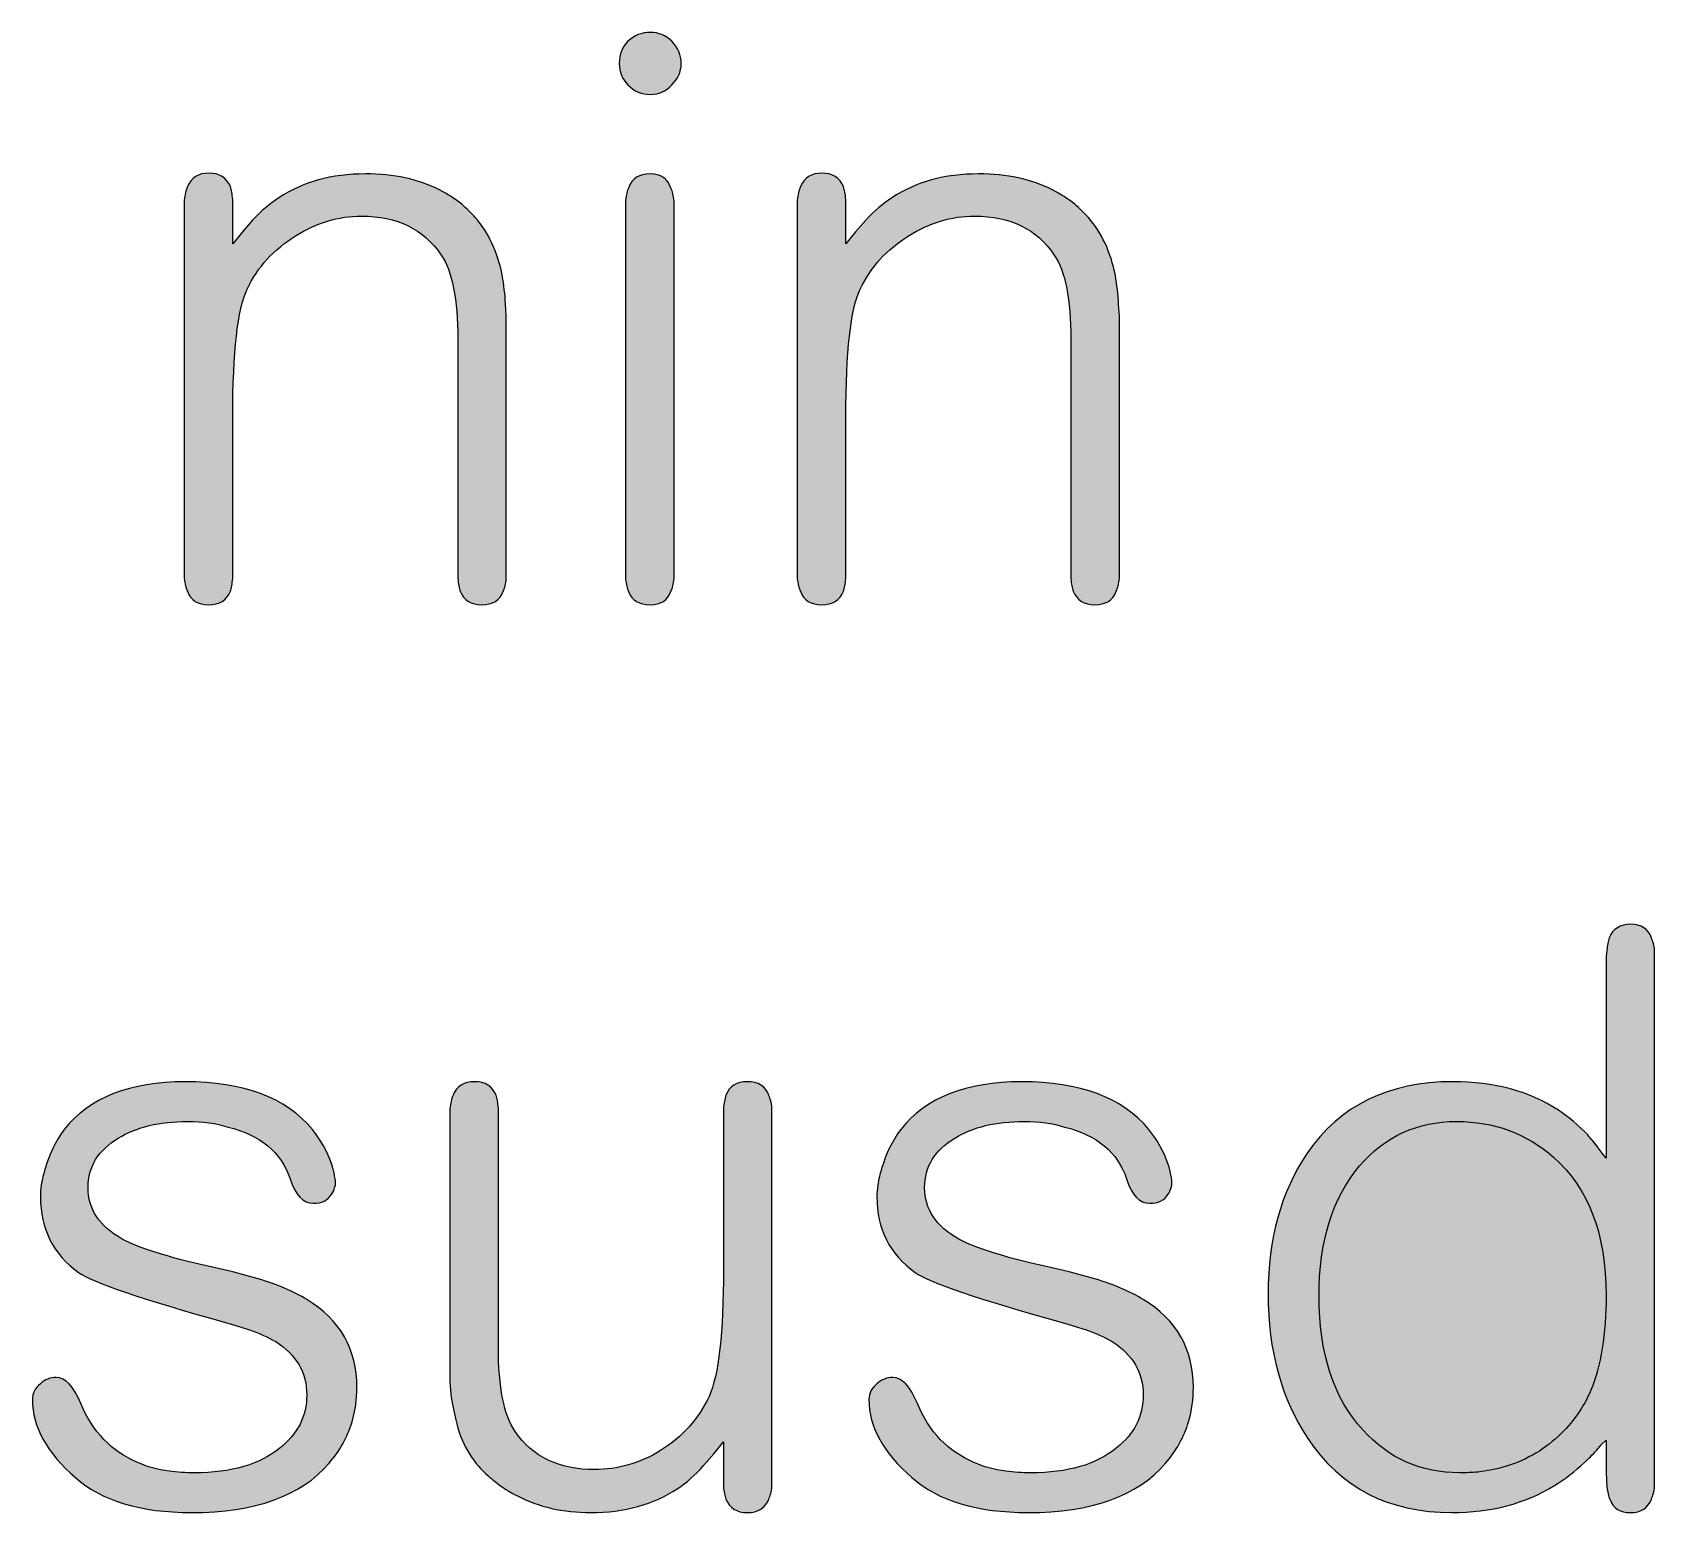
# Model space of a CAD drawing. Header units: centimetres. Extents: x -18.6 to 18.8, y -13 to 11.8.
# Drawn here: x -8.046 to -7.337, y -11.728 to -11.082 of the extents above; entities that cross this region are included whole.
import ezdxf

# ---------------------------------------------------------------- set-up
doc = ezdxf.new("R2010")
doc.units = ezdxf.units.CM
doc.header["$MEASUREMENT"] = 0
doc.layers.add('Layer 1', color=7, linetype='Continuous')

msp = doc.modelspace()

# ---------------------------------------------------------------- hatches: boundary and pattern name
at = {"layer": 'Layer 1', "true_color": 0x373435}
h = msp.add_hatch(color=250, dxfattribs=at)
edge = h.paths.add_edge_path()
edge.add_spline(control_points=[(-7.76245, -11.09508), (-7.76245, -11.09878), (-7.76384, -11.10191), (-7.76663, -11.10446), (-7.76918, -11.10723), (-7.7723, -11.10862), (-7.77601, -11.10862), (-7.77972, -11.10862), (-7.78297, -11.10723), (-7.78575, -11.10446), (-7.7883, -11.10191), (-7.78957, -11.09878), (-7.78957, -11.09508), (-7.78957, -11.09114), (-7.7883, -11.0879), (-7.78575, -11.08536), (-7.78297, -11.08281), (-7.77972, -11.08154), (-7.77601, -11.08154), (-7.7723, -11.08154), (-7.76918, -11.08281), (-7.76663, -11.08536), (-7.76384, -11.08814), (-7.76245, -11.09138), (-7.76245, -11.09508)], knot_values=[0, 0, 0, 0, 0.125, 0.125, 0.125, 0.25, 0.25, 0.25, 0.375, 0.375, 0.375, 0.5, 0.5, 0.5, 0.625, 0.625, 0.625, 0.75, 0.75, 0.75, 0.875, 0.875, 0.875, 1, 1, 1, 1], degree=3, periodic=1)
h = msp.add_hatch(color=250, dxfattribs=at)
edge = h.paths.add_edge_path()
edge.add_spline(control_points=[(-7.83891, -11.32013), (-7.83915, -11.32245), (-7.8396, -11.32429), (-7.8403, -11.32568), (-7.84169, -11.32962), (-7.84482, -11.33158), (-7.84969, -11.33158), (-7.85432, -11.33158), (-7.85746, -11.32962), (-7.85907, -11.32568), (-7.85954, -11.32429), (-7.85988, -11.32245), (-7.86012, -11.32013), (-7.86012, -11.32013), (-7.86012, -11.21559), (-7.86012, -11.21559), (-7.86012, -11.198), (-7.86254, -11.18572), (-7.86741, -11.17878), (-7.87506, -11.16743), (-7.88664, -11.16177), (-7.90217, -11.16177), (-7.91236, -11.16177), (-7.92197, -11.16466), (-7.93101, -11.17045), (-7.94051, -11.17623), (-7.94758, -11.18399), (-7.95221, -11.19371), (-7.95638, -11.20251), (-7.95847, -11.22103), (-7.95847, -11.24927), (-7.95847, -11.24927), (-7.95847, -11.32013), (-7.95847, -11.32013), (-7.95871, -11.32245), (-7.95905, -11.32429), (-7.95951, -11.32568), (-7.96113, -11.32962), (-7.96426, -11.33158), (-7.96889, -11.33158), (-7.97377, -11.33158), (-7.97688, -11.32962), (-7.97828, -11.32568), (-7.97898, -11.32429), (-7.97943, -11.32245), (-7.97967, -11.32013), (-7.97967, -11.32013), (-7.97967, -11.15482), (-7.97967, -11.15482), (-7.97943, -11.1525), (-7.97898, -11.15053), (-7.97828, -11.14891), (-7.97666, -11.14498), (-7.97353, -11.14301), (-7.96889, -11.14301), (-7.96426, -11.14301), (-7.96113, -11.14498), (-7.95951, -11.14891), (-7.95905, -11.1503), (-7.95871, -11.15215), (-7.95847, -11.15446), (-7.95847, -11.15446), (-7.95847, -11.17391), (-7.95847, -11.17391), (-7.95847, -11.17391), (-7.95429, -11.16871), (-7.95429, -11.16871), (-7.95429, -11.16871), (-7.94978, -11.1635), (-7.94978, -11.1635), (-7.94607, -11.15956), (-7.94224, -11.15632), (-7.9383, -11.15377), (-7.92787, -11.14683), (-7.91526, -11.14335), (-7.90043, -11.14335), (-7.88815, -11.14335), (-7.87737, -11.14567), (-7.8681, -11.1503), (-7.86463, -11.15215), (-7.86139, -11.15424), (-7.85838, -11.15656), (-7.8563, -11.1584), (-7.85432, -11.16037), (-7.85246, -11.16246), (-7.84668, -11.16894), (-7.84274, -11.17738), (-7.84066, -11.1878), (-7.83995, -11.19174), (-7.83949, -11.19591), (-7.83926, -11.20032), (-7.83926, -11.20032), (-7.83891, -11.20553), (-7.83891, -11.20553), (-7.83891, -11.20553), (-7.83891, -11.32013), (-7.83891, -11.32013)], knot_values=[0, 0, 0, 0, 0.03125, 0.03125, 0.03125, 0.0625, 0.0625, 0.0625, 0.09375, 0.09375, 0.09375, 0.125, 0.125, 0.125, 0.15625, 0.15625, 0.15625, 0.1875, 0.1875, 0.1875, 0.21875, 0.21875, 0.21875, 0.25, 0.25, 0.25, 0.28125, 0.28125, 0.28125, 0.3125, 0.3125, 0.3125, 0.34375, 0.34375, 0.34375, 0.375, 0.375, 0.375, 0.40625, 0.40625, 0.40625, 0.4375, 0.4375, 0.4375, 0.46875, 0.46875, 0.46875, 0.5, 0.5, 0.5, 0.53125, 0.53125, 0.53125, 0.5625, 0.5625, 0.5625, 0.59375, 0.59375, 0.59375, 0.625, 0.625, 0.625, 0.65625, 0.65625, 0.65625, 0.6875, 0.6875, 0.6875, 0.71875, 0.71875, 0.71875, 0.75, 0.75, 0.75, 0.78125, 0.78125, 0.78125, 0.8125, 0.8125, 0.8125, 0.84375, 0.84375, 0.84375, 0.875, 0.875, 0.875, 0.90625, 0.90625, 0.90625, 0.9375, 0.9375, 0.9375, 0.96875, 0.96875, 0.96875, 1, 1, 1, 1], degree=3, periodic=1)
h = msp.add_hatch(color=250, dxfattribs=at)
edge = h.paths.add_edge_path()
edge.add_spline(control_points=[(-7.76558, -11.32013), (-7.76581, -11.32245), (-7.76628, -11.32429), (-7.76697, -11.32568), (-7.76837, -11.32962), (-7.77138, -11.33158), (-7.77601, -11.33158), (-7.78087, -11.33158), (-7.78401, -11.32974), (-7.7854, -11.32603), (-7.78609, -11.32442), (-7.78656, -11.32256), (-7.78678, -11.32047), (-7.78678, -11.32047), (-7.78678, -11.15482), (-7.78678, -11.15482), (-7.78656, -11.1525), (-7.78609, -11.15065), (-7.7854, -11.14925), (-7.78401, -11.14532), (-7.78087, -11.14335), (-7.77601, -11.14335), (-7.77138, -11.14335), (-7.76837, -11.14544), (-7.76697, -11.14961), (-7.76628, -11.15099), (-7.76581, -11.15285), (-7.76558, -11.15516), (-7.76558, -11.15516), (-7.76558, -11.32013), (-7.76558, -11.32013)], knot_values=[0, 0, 0, 0, 0.1, 0.1, 0.1, 0.2, 0.2, 0.2, 0.3, 0.3, 0.3, 0.4, 0.4, 0.4, 0.5, 0.5, 0.5, 0.6, 0.6, 0.6, 0.7, 0.7, 0.7, 0.8, 0.8, 0.8, 0.9, 0.9, 0.9, 1, 1, 1, 1], degree=3, periodic=1)
h = msp.add_hatch(color=250, dxfattribs=at)
edge = h.paths.add_edge_path()
edge.add_spline(control_points=[(-7.57097, -11.32013), (-7.5712, -11.32245), (-7.57166, -11.32429), (-7.57236, -11.32568), (-7.57374, -11.32962), (-7.57687, -11.33158), (-7.58175, -11.33158), (-7.58638, -11.33158), (-7.5895, -11.32962), (-7.59112, -11.32568), (-7.59159, -11.32429), (-7.59193, -11.32245), (-7.59217, -11.32013), (-7.59217, -11.32013), (-7.59217, -11.21559), (-7.59217, -11.21559), (-7.59217, -11.198), (-7.5946, -11.18572), (-7.59947, -11.17878), (-7.6071, -11.16743), (-7.61869, -11.16177), (-7.63422, -11.16177), (-7.64441, -11.16177), (-7.65403, -11.16466), (-7.66306, -11.17045), (-7.67257, -11.17623), (-7.67962, -11.18399), (-7.68426, -11.19371), (-7.68844, -11.20251), (-7.69052, -11.22103), (-7.69052, -11.24927), (-7.69052, -11.24927), (-7.69052, -11.32013), (-7.69052, -11.32013), (-7.69075, -11.32245), (-7.6911, -11.32429), (-7.69156, -11.32568), (-7.69318, -11.32962), (-7.69632, -11.33158), (-7.70095, -11.33158), (-7.70581, -11.33158), (-7.70893, -11.32962), (-7.71033, -11.32568), (-7.71103, -11.32429), (-7.71149, -11.32245), (-7.71173, -11.32013), (-7.71173, -11.32013), (-7.71173, -11.15482), (-7.71173, -11.15482), (-7.71149, -11.1525), (-7.71103, -11.15053), (-7.71033, -11.14891), (-7.70871, -11.14498), (-7.70558, -11.14301), (-7.70095, -11.14301), (-7.69632, -11.14301), (-7.69318, -11.14498), (-7.69156, -11.14891), (-7.6911, -11.1503), (-7.69075, -11.15215), (-7.69052, -11.15446), (-7.69052, -11.15446), (-7.69052, -11.17391), (-7.69052, -11.17391), (-7.69052, -11.17391), (-7.68635, -11.16871), (-7.68635, -11.16871), (-7.68635, -11.16871), (-7.68184, -11.1635), (-7.68184, -11.1635), (-7.67812, -11.15956), (-7.6743, -11.15632), (-7.67036, -11.15377), (-7.65993, -11.14683), (-7.64731, -11.14335), (-7.63248, -11.14335), (-7.62019, -11.14335), (-7.60943, -11.14567), (-7.60016, -11.1503), (-7.59668, -11.15215), (-7.59344, -11.15424), (-7.59043, -11.15656), (-7.58835, -11.1584), (-7.58638, -11.16037), (-7.58452, -11.16246), (-7.57874, -11.16894), (-7.57479, -11.17738), (-7.57271, -11.1878), (-7.57201, -11.19174), (-7.57155, -11.19591), (-7.57132, -11.20032), (-7.57132, -11.20032), (-7.57097, -11.20553), (-7.57097, -11.20553), (-7.57097, -11.20553), (-7.57097, -11.32013), (-7.57097, -11.32013)], knot_values=[0, 0, 0, 0, 0.03125, 0.03125, 0.03125, 0.0625, 0.0625, 0.0625, 0.09375, 0.09375, 0.09375, 0.125, 0.125, 0.125, 0.15625, 0.15625, 0.15625, 0.1875, 0.1875, 0.1875, 0.21875, 0.21875, 0.21875, 0.25, 0.25, 0.25, 0.28125, 0.28125, 0.28125, 0.3125, 0.3125, 0.3125, 0.34375, 0.34375, 0.34375, 0.375, 0.375, 0.375, 0.40625, 0.40625, 0.40625, 0.4375, 0.4375, 0.4375, 0.46875, 0.46875, 0.46875, 0.5, 0.5, 0.5, 0.53125, 0.53125, 0.53125, 0.5625, 0.5625, 0.5625, 0.59375, 0.59375, 0.59375, 0.625, 0.625, 0.625, 0.65625, 0.65625, 0.65625, 0.6875, 0.6875, 0.6875, 0.71875, 0.71875, 0.71875, 0.75, 0.75, 0.75, 0.78125, 0.78125, 0.78125, 0.8125, 0.8125, 0.8125, 0.84375, 0.84375, 0.84375, 0.875, 0.875, 0.875, 0.90625, 0.90625, 0.90625, 0.9375, 0.9375, 0.9375, 0.96875, 0.96875, 0.96875, 1, 1, 1, 1], degree=3, periodic=1)
h = msp.add_hatch(color=250, dxfattribs=at)
edge = h.paths.add_edge_path()
edge.add_spline(control_points=[(-7.35824, -11.48857), (-7.35824, -11.48602), (-7.35813, -11.48405), (-7.3579, -11.48266), (-7.35767, -11.48034), (-7.35732, -11.47849), (-7.35686, -11.4771), (-7.35524, -11.47317), (-7.35211, -11.4712), (-7.34748, -11.4712), (-7.34284, -11.4712), (-7.33983, -11.47317), (-7.33844, -11.4771), (-7.33775, -11.47849), (-7.33728, -11.48034), (-7.33705, -11.48266), (-7.33705, -11.48266), (-7.33705, -11.71674), (-7.33705, -11.71674), (-7.33728, -11.71906), (-7.33775, -11.7209), (-7.33844, -11.7223), (-7.33983, -11.72624), (-7.34284, -11.7282), (-7.34748, -11.7282), (-7.35211, -11.7282), (-7.35513, -11.72635), (-7.35651, -11.72264), (-7.35721, -11.72103), (-7.35767, -11.71917), (-7.3579, -11.71709), (-7.3579, -11.71709), (-7.35824, -11.71083), (-7.35824, -11.71083), (-7.35824, -11.71083), (-7.35824, -11.69659), (-7.35824, -11.69659), (-7.35824, -11.69659), (-7.36035, -11.69868), (-7.36035, -11.69868), (-7.36035, -11.69868), (-7.36243, -11.70111), (-7.36243, -11.70111), (-7.36428, -11.70296), (-7.36601, -11.7047), (-7.36764, -11.70632), (-7.3718, -11.71025), (-7.37621, -11.71361), (-7.38084, -11.7164), (-7.39359, -11.72427), (-7.40853, -11.7282), (-7.42568, -11.7282), (-7.45325, -11.7282), (-7.47421, -11.71743), (-7.48858, -11.6959), (-7.50017, -11.67854), (-7.50596, -11.65746), (-7.50596, -11.63269), (-7.50596, -11.60862), (-7.50028, -11.58812), (-7.48892, -11.57122), (-7.47455, -11.55038), (-7.45336, -11.53996), (-7.42533, -11.53996), (-7.40702, -11.53996), (-7.39162, -11.54413), (-7.3791, -11.55247), (-7.37447, -11.55548), (-7.37018, -11.55907), (-7.36625, -11.56323), (-7.36486, -11.56486), (-7.36335, -11.5667), (-7.36173, -11.56879), (-7.36173, -11.56879), (-7.35999, -11.57122), (-7.35999, -11.57122), (-7.35999, -11.57122), (-7.35824, -11.57331), (-7.35824, -11.57331), (-7.35824, -11.57331), (-7.35824, -11.48857), (-7.35824, -11.48857)], knot_values=[0, 0, 0, 0, 0.037037, 0.037037, 0.037037, 0.074074, 0.074074, 0.074074, 0.111111, 0.111111, 0.111111, 0.148148, 0.148148, 0.148148, 0.185185, 0.185185, 0.185185, 0.222222, 0.222222, 0.222222, 0.259259, 0.259259, 0.259259, 0.296296, 0.296296, 0.296296, 0.333333, 0.333333, 0.333333, 0.37037, 0.37037, 0.37037, 0.407407, 0.407407, 0.407407, 0.444444, 0.444444, 0.444444, 0.481481, 0.481481, 0.481481, 0.518519, 0.518519, 0.518519, 0.555556, 0.555556, 0.555556, 0.592593, 0.592593, 0.592593, 0.62963, 0.62963, 0.62963, 0.666667, 0.666667, 0.666667, 0.703704, 0.703704, 0.703704, 0.740741, 0.740741, 0.740741, 0.777778, 0.777778, 0.777778, 0.814815, 0.814815, 0.814815, 0.851852, 0.851852, 0.851852, 0.888889, 0.888889, 0.888889, 0.925926, 0.925926, 0.925926, 0.962963, 0.962963, 0.962963, 1, 1, 1, 1], degree=3, periodic=1)
h = msp.add_hatch(color=250, dxfattribs=at)
edge = h.paths.add_edge_path()
edge.add_spline(control_points=[(-7.90423, -11.67367), (-7.90423, -11.67854), (-7.90493, -11.68351), (-7.90631, -11.68861), (-7.9084, -11.69532), (-7.91176, -11.70135), (-7.9164, -11.70667), (-7.92868, -11.72103), (-7.94871, -11.7282), (-7.97652, -11.7282), (-7.99876, -11.7282), (-8.01568, -11.72311), (-8.02726, -11.71292), (-8.03977, -11.70204), (-8.04603, -11.69069), (-8.04603, -11.67888), (-8.04603, -11.67611), (-8.04488, -11.67379), (-8.04255, -11.67193), (-8.04047, -11.67009), (-8.03815, -11.66916), (-8.0356, -11.66916), (-8.03166, -11.66916), (-8.02807, -11.67298), (-8.02483, -11.68062), (-8.01973, -11.6929), (-8.0115, -11.70146), (-8.00015, -11.70632), (-7.99598, -11.70817), (-7.99135, -11.70945), (-7.98626, -11.71014), (-7.98277, -11.71061), (-7.97907, -11.71083), (-7.97513, -11.71083), (-7.95914, -11.71083), (-7.94675, -11.70725), (-7.93794, -11.70007), (-7.93007, -11.69382), (-7.92613, -11.68606), (-7.92613, -11.6768), (-7.92613, -11.66708), (-7.93065, -11.65932), (-7.93967, -11.65353), (-7.94292, -11.65167), (-7.94675, -11.64994), (-7.95115, -11.64832), (-7.95115, -11.64832), (-7.95671, -11.64659), (-7.95671, -11.64659), (-7.95671, -11.64659), (-7.95914, -11.64589), (-7.95914, -11.64589), (-7.95914, -11.64589), (-7.96158, -11.6452), (-7.96158, -11.6452), (-7.99818, -11.63501), (-8.01962, -11.62772), (-8.02586, -11.62332), (-8.03699, -11.61522), (-8.04255, -11.60422), (-8.04255, -11.59033), (-8.04255, -11.5887), (-8.04244, -11.58696), (-8.0422, -11.58512), (-8.04174, -11.58257), (-8.04116, -11.58014), (-8.04047, -11.57782), (-8.03861, -11.57157), (-8.03584, -11.5659), (-8.03213, -11.5608), (-8.02101, -11.54691), (-8.0034, -11.53996), (-7.9793, -11.53996), (-7.95381, -11.53996), (-7.93528, -11.54691), (-7.92369, -11.5608), (-7.91998, -11.56543), (-7.91721, -11.57041), (-7.91535, -11.57573), (-7.91466, -11.57759), (-7.91419, -11.57944), (-7.91397, -11.5813), (-7.91397, -11.5813), (-7.91362, -11.58303), (-7.91362, -11.58303), (-7.91362, -11.58303), (-7.91362, -11.58512), (-7.91362, -11.58512), (-7.91362, -11.58512), (-7.91397, -11.58615), (-7.91397, -11.58615), (-7.91419, -11.58731), (-7.91466, -11.58836), (-7.91535, -11.58928), (-7.91698, -11.59183), (-7.91964, -11.5931), (-7.92334, -11.5931), (-7.92774, -11.5931), (-7.93111, -11.58951), (-7.93343, -11.58233), (-7.93736, -11.57076), (-7.9464, -11.56323), (-7.96053, -11.55976), (-7.96563, -11.55814), (-7.97153, -11.55733), (-7.97826, -11.55733), (-7.99054, -11.55733), (-8.00061, -11.55976), (-8.0085, -11.56462), (-8.0173, -11.56994), (-8.0217, -11.57712), (-8.0217, -11.58615), (-8.0217, -11.59565), (-8.01672, -11.60317), (-8.00676, -11.60873), (-7.99957, -11.61267), (-7.98707, -11.6166), (-7.96922, -11.62054), (-7.96922, -11.62054), (-7.95845, -11.62297), (-7.95845, -11.62297), (-7.95845, -11.62297), (-7.94733, -11.62609), (-7.94733, -11.62609), (-7.93875, -11.62864), (-7.93169, -11.63165), (-7.92613, -11.63512), (-7.91152, -11.64393), (-7.90423, -11.65677), (-7.90423, -11.67367)], knot_values=[0, 0, 0, 0, 0.023256, 0.023256, 0.023256, 0.046512, 0.046512, 0.046512, 0.069767, 0.069767, 0.069767, 0.093023, 0.093023, 0.093023, 0.116279, 0.116279, 0.116279, 0.139535, 0.139535, 0.139535, 0.162791, 0.162791, 0.162791, 0.186047, 0.186047, 0.186047, 0.209302, 0.209302, 0.209302, 0.232558, 0.232558, 0.232558, 0.255814, 0.255814, 0.255814, 0.27907, 0.27907, 0.27907, 0.302326, 0.302326, 0.302326, 0.325581, 0.325581, 0.325581, 0.348837, 0.348837, 0.348837, 0.372093, 0.372093, 0.372093, 0.395349, 0.395349, 0.395349, 0.418605, 0.418605, 0.418605, 0.44186, 0.44186, 0.44186, 0.465116, 0.465116, 0.465116, 0.488372, 0.488372, 0.488372, 0.511628, 0.511628, 0.511628, 0.534884, 0.534884, 0.534884, 0.55814, 0.55814, 0.55814, 0.581395, 0.581395, 0.581395, 0.604651, 0.604651, 0.604651, 0.627907, 0.627907, 0.627907, 0.651163, 0.651163, 0.651163, 0.674419, 0.674419, 0.674419, 0.697674, 0.697674, 0.697674, 0.72093, 0.72093, 0.72093, 0.744186, 0.744186, 0.744186, 0.767442, 0.767442, 0.767442, 0.790698, 0.790698, 0.790698, 0.813953, 0.813953, 0.813953, 0.837209, 0.837209, 0.837209, 0.860465, 0.860465, 0.860465, 0.883721, 0.883721, 0.883721, 0.906977, 0.906977, 0.906977, 0.930233, 0.930233, 0.930233, 0.953488, 0.953488, 0.953488, 0.976744, 0.976744, 0.976744, 1, 1, 1, 1], degree=3, periodic=1)
h = msp.add_hatch(color=250, dxfattribs=at)
edge = h.paths.add_edge_path()
edge.add_spline(control_points=[(-7.86357, -11.55178), (-7.86334, -11.54946), (-7.86288, -11.54749), (-7.86218, -11.54587), (-7.86056, -11.54193), (-7.85744, -11.53996), (-7.85279, -11.53996), (-7.84816, -11.53996), (-7.84504, -11.54193), (-7.84341, -11.54587), (-7.84295, -11.54726), (-7.84261, -11.54911), (-7.84238, -11.55143), (-7.84238, -11.55143), (-7.84238, -11.65562), (-7.84238, -11.65562), (-7.84238, -11.67344), (-7.83993, -11.68583), (-7.83507, -11.69277), (-7.82743, -11.70389), (-7.81584, -11.70945), (-7.80032, -11.70945), (-7.79013, -11.70945), (-7.78051, -11.70667), (-7.77147, -11.70111), (-7.76197, -11.69509), (-7.75491, -11.68722), (-7.75027, -11.67749), (-7.7461, -11.66824), (-7.74402, -11.64971), (-7.74402, -11.62193), (-7.74402, -11.62193), (-7.74402, -11.55178), (-7.74402, -11.55178), (-7.74379, -11.54946), (-7.74344, -11.54749), (-7.74297, -11.54587), (-7.74136, -11.54193), (-7.73822, -11.53996), (-7.73359, -11.53996), (-7.72873, -11.53996), (-7.7256, -11.54193), (-7.72422, -11.54587), (-7.72351, -11.54726), (-7.72305, -11.54911), (-7.72281, -11.55143), (-7.72281, -11.55143), (-7.72281, -11.71674), (-7.72281, -11.71674), (-7.72305, -11.71906), (-7.72351, -11.7209), (-7.72422, -11.7223), (-7.7256, -11.72624), (-7.72873, -11.7282), (-7.73359, -11.7282), (-7.73822, -11.7282), (-7.74136, -11.72624), (-7.74297, -11.7223), (-7.74344, -11.7209), (-7.74379, -11.71906), (-7.74402, -11.71674), (-7.74402, -11.71674), (-7.74402, -11.69729), (-7.74402, -11.69729), (-7.74402, -11.69729), (-7.74818, -11.7025), (-7.74818, -11.7025), (-7.74818, -11.7025), (-7.7527, -11.70771), (-7.7527, -11.70771), (-7.75642, -11.71188), (-7.76024, -11.71524), (-7.76417, -11.71778), (-7.7746, -11.72472), (-7.78723, -11.7282), (-7.80206, -11.7282), (-7.8141, -11.7282), (-7.82476, -11.72577), (-7.83403, -11.7209), (-7.8375, -11.71929), (-7.84075, -11.7172), (-7.84377, -11.71466), (-7.84608, -11.71303), (-7.84816, -11.71119), (-7.85001, -11.70909), (-7.85604, -11.70285), (-7.85998, -11.6944), (-7.86183, -11.68375), (-7.86276, -11.68004), (-7.86334, -11.67588), (-7.86357, -11.67124), (-7.86357, -11.67124), (-7.86357, -11.55178), (-7.86357, -11.55178)], knot_values=[0, 0, 0, 0, 0.032258, 0.032258, 0.032258, 0.064516, 0.064516, 0.064516, 0.096774, 0.096774, 0.096774, 0.129032, 0.129032, 0.129032, 0.16129, 0.16129, 0.16129, 0.193548, 0.193548, 0.193548, 0.225806, 0.225806, 0.225806, 0.258065, 0.258065, 0.258065, 0.290323, 0.290323, 0.290323, 0.322581, 0.322581, 0.322581, 0.354839, 0.354839, 0.354839, 0.387097, 0.387097, 0.387097, 0.419355, 0.419355, 0.419355, 0.451613, 0.451613, 0.451613, 0.483871, 0.483871, 0.483871, 0.516129, 0.516129, 0.516129, 0.548387, 0.548387, 0.548387, 0.580645, 0.580645, 0.580645, 0.612903, 0.612903, 0.612903, 0.645161, 0.645161, 0.645161, 0.677419, 0.677419, 0.677419, 0.709677, 0.709677, 0.709677, 0.741935, 0.741935, 0.741935, 0.774194, 0.774194, 0.774194, 0.806452, 0.806452, 0.806452, 0.83871, 0.83871, 0.83871, 0.870968, 0.870968, 0.870968, 0.903226, 0.903226, 0.903226, 0.935484, 0.935484, 0.935484, 0.967742, 0.967742, 0.967742, 1, 1, 1, 1], degree=3, periodic=1)
h = msp.add_hatch(color=250, dxfattribs=at)
edge = h.paths.add_edge_path()
edge.add_spline(control_points=[(-7.53863, -11.67367), (-7.53863, -11.67854), (-7.53933, -11.68351), (-7.54071, -11.68861), (-7.54279, -11.69532), (-7.54615, -11.70135), (-7.55079, -11.70667), (-7.56306, -11.72103), (-7.58311, -11.7282), (-7.61091, -11.7282), (-7.63315, -11.7282), (-7.65006, -11.72311), (-7.66165, -11.71292), (-7.67416, -11.70204), (-7.68043, -11.69069), (-7.68043, -11.67888), (-7.68043, -11.67611), (-7.67926, -11.67379), (-7.67694, -11.67193), (-7.67486, -11.67009), (-7.67255, -11.66916), (-7.67, -11.66916), (-7.66606, -11.66916), (-7.66246, -11.67298), (-7.65922, -11.68062), (-7.65412, -11.6929), (-7.6459, -11.70146), (-7.63454, -11.70632), (-7.63037, -11.70817), (-7.62574, -11.70945), (-7.62064, -11.71014), (-7.61717, -11.71061), (-7.61346, -11.71083), (-7.60952, -11.71083), (-7.59354, -11.71083), (-7.58115, -11.70725), (-7.57233, -11.70007), (-7.56446, -11.69382), (-7.56052, -11.68606), (-7.56052, -11.6768), (-7.56052, -11.66708), (-7.56504, -11.65932), (-7.57407, -11.65353), (-7.57731, -11.65167), (-7.58115, -11.64994), (-7.58554, -11.64832), (-7.58554, -11.64832), (-7.5911, -11.64659), (-7.5911, -11.64659), (-7.5911, -11.64659), (-7.59354, -11.64589), (-7.59354, -11.64589), (-7.59354, -11.64589), (-7.59597, -11.6452), (-7.59597, -11.6452), (-7.63257, -11.63501), (-7.65401, -11.62772), (-7.66026, -11.62332), (-7.67139, -11.61522), (-7.67694, -11.60422), (-7.67694, -11.59033), (-7.67694, -11.5887), (-7.67683, -11.58696), (-7.6766, -11.58512), (-7.67613, -11.58257), (-7.67555, -11.58014), (-7.67486, -11.57782), (-7.673, -11.57157), (-7.67023, -11.5659), (-7.66652, -11.5608), (-7.6554, -11.54691), (-7.63779, -11.53996), (-7.61369, -11.53996), (-7.5882, -11.53996), (-7.56967, -11.54691), (-7.55808, -11.5608), (-7.55438, -11.56543), (-7.5516, -11.57041), (-7.54975, -11.57573), (-7.54904, -11.57759), (-7.54858, -11.57944), (-7.54835, -11.5813), (-7.54835, -11.5813), (-7.548, -11.58303), (-7.548, -11.58303), (-7.548, -11.58303), (-7.548, -11.58512), (-7.548, -11.58512), (-7.548, -11.58512), (-7.54835, -11.58615), (-7.54835, -11.58615), (-7.54858, -11.58731), (-7.54904, -11.58836), (-7.54975, -11.58928), (-7.55137, -11.59183), (-7.55403, -11.5931), (-7.55774, -11.5931), (-7.56214, -11.5931), (-7.56551, -11.58951), (-7.56782, -11.58233), (-7.57175, -11.57076), (-7.58079, -11.56323), (-7.59493, -11.55976), (-7.60003, -11.55814), (-7.60593, -11.55733), (-7.61265, -11.55733), (-7.62494, -11.55733), (-7.635, -11.55976), (-7.64289, -11.56462), (-7.6517, -11.56994), (-7.65609, -11.57712), (-7.65609, -11.58615), (-7.65609, -11.59565), (-7.65111, -11.60317), (-7.64115, -11.60873), (-7.63396, -11.61267), (-7.62145, -11.6166), (-7.60361, -11.62054), (-7.60361, -11.62054), (-7.59284, -11.62297), (-7.59284, -11.62297), (-7.59284, -11.62297), (-7.58173, -11.62609), (-7.58173, -11.62609), (-7.57314, -11.62864), (-7.56609, -11.63165), (-7.56052, -11.63512), (-7.54592, -11.64393), (-7.53863, -11.65677), (-7.53863, -11.67367)], knot_values=[0, 0, 0, 0, 0.023256, 0.023256, 0.023256, 0.046512, 0.046512, 0.046512, 0.069767, 0.069767, 0.069767, 0.093023, 0.093023, 0.093023, 0.116279, 0.116279, 0.116279, 0.139535, 0.139535, 0.139535, 0.162791, 0.162791, 0.162791, 0.186047, 0.186047, 0.186047, 0.209302, 0.209302, 0.209302, 0.232558, 0.232558, 0.232558, 0.255814, 0.255814, 0.255814, 0.27907, 0.27907, 0.27907, 0.302326, 0.302326, 0.302326, 0.325581, 0.325581, 0.325581, 0.348837, 0.348837, 0.348837, 0.372093, 0.372093, 0.372093, 0.395349, 0.395349, 0.395349, 0.418605, 0.418605, 0.418605, 0.44186, 0.44186, 0.44186, 0.465116, 0.465116, 0.465116, 0.488372, 0.488372, 0.488372, 0.511628, 0.511628, 0.511628, 0.534884, 0.534884, 0.534884, 0.55814, 0.55814, 0.55814, 0.581395, 0.581395, 0.581395, 0.604651, 0.604651, 0.604651, 0.627907, 0.627907, 0.627907, 0.651163, 0.651163, 0.651163, 0.674419, 0.674419, 0.674419, 0.697674, 0.697674, 0.697674, 0.72093, 0.72093, 0.72093, 0.744186, 0.744186, 0.744186, 0.767442, 0.767442, 0.767442, 0.790698, 0.790698, 0.790698, 0.813953, 0.813953, 0.813953, 0.837209, 0.837209, 0.837209, 0.860465, 0.860465, 0.860465, 0.883721, 0.883721, 0.883721, 0.906977, 0.906977, 0.906977, 0.930233, 0.930233, 0.930233, 0.953488, 0.953488, 0.953488, 0.976744, 0.976744, 0.976744, 1, 1, 1, 1], degree=3, periodic=1)
h = msp.add_hatch(color=250, dxfattribs=at)
edge = h.paths.add_edge_path()
edge.add_spline(control_points=[(-7.48371, -11.63374), (-7.48371, -11.65851), (-7.47735, -11.67796), (-7.4646, -11.69208), (-7.45325, -11.70458), (-7.43911, -11.71083), (-7.4222, -11.71083), (-7.41942, -11.71083), (-7.41675, -11.71072), (-7.4142, -11.71049), (-7.41049, -11.71003), (-7.40691, -11.70933), (-7.40343, -11.7084), (-7.39416, -11.70585), (-7.38605, -11.70135), (-7.3791, -11.69486), (-7.37285, -11.68907), (-7.3681, -11.68235), (-7.36486, -11.67472), (-7.36046, -11.66406), (-7.35824, -11.65029), (-7.35824, -11.63338), (-7.35824, -11.60653), (-7.3659, -11.58639), (-7.38119, -11.57296), (-7.39301, -11.56254), (-7.40714, -11.55733), (-7.42359, -11.55733), (-7.44074, -11.55733), (-7.45486, -11.56381), (-7.46599, -11.57678), (-7.4778, -11.59067), (-7.48371, -11.60965), (-7.48371, -11.63374)], knot_values=[0, 0, 0, 0, 0.090909, 0.090909, 0.090909, 0.181818, 0.181818, 0.181818, 0.272727, 0.272727, 0.272727, 0.363636, 0.363636, 0.363636, 0.454545, 0.454545, 0.454545, 0.545455, 0.545455, 0.545455, 0.636364, 0.636364, 0.636364, 0.727273, 0.727273, 0.727273, 0.818182, 0.818182, 0.818182, 0.909091, 0.909091, 0.909091, 1, 1, 1, 1], degree=3, periodic=1)

# ---------------------------------------------------------------- linework, layer by layer
at = {"layer": 'Layer 1', "color": 250}
for points, knots in [([(-7.76245, -11.09508), (-7.76245, -11.09878), (-7.76384, -11.10191), (-7.76663, -11.10446), (-7.76918, -11.10723), (-7.7723, -11.10862), (-7.77601, -11.10862), (-7.77972, -11.10862), (-7.78297, -11.10723), (-7.78575, -11.10446), (-7.7883, -11.10191), (-7.78957, -11.09878), (-7.78957, -11.09508), (-7.78957, -11.09114), (-7.7883, -11.0879), (-7.78575, -11.08536), (-7.78297, -11.08281), (-7.77972, -11.08154), (-7.77601, -11.08154), (-7.7723, -11.08154), (-7.76918, -11.08281), (-7.76663, -11.08536), (-7.76384, -11.08814), (-7.76245, -11.09138), (-7.76245, -11.09508)], [0, 0, 0, 0, 0.125, 0.125, 0.125, 0.25, 0.25, 0.25, 0.375, 0.375, 0.375, 0.5, 0.5, 0.5, 0.625, 0.625, 0.625, 0.75, 0.75, 0.75, 0.875, 0.875, 0.875, 1, 1, 1, 1]), ([(-7.83891, -11.32013), (-7.83915, -11.32245), (-7.8396, -11.32429), (-7.8403, -11.32568), (-7.84169, -11.32962), (-7.84482, -11.33158), (-7.84969, -11.33158), (-7.85432, -11.33158), (-7.85746, -11.32962), (-7.85907, -11.32568), (-7.85954, -11.32429), (-7.85988, -11.32245), (-7.86012, -11.32013), (-7.86012, -11.32013), (-7.86012, -11.21559), (-7.86012, -11.21559), (-7.86012, -11.198), (-7.86254, -11.18572), (-7.86741, -11.17878), (-7.87506, -11.16743), (-7.88664, -11.16177), (-7.90217, -11.16177), (-7.91236, -11.16177), (-7.92197, -11.16466), (-7.93101, -11.17045), (-7.94051, -11.17623), (-7.94758, -11.18399), (-7.95221, -11.19371), (-7.95638, -11.20251), (-7.95847, -11.22103), (-7.95847, -11.24927), (-7.95847, -11.24927), (-7.95847, -11.32013), (-7.95847, -11.32013), (-7.95871, -11.32245), (-7.95905, -11.32429), (-7.95951, -11.32568), (-7.96113, -11.32962), (-7.96426, -11.33158), (-7.96889, -11.33158), (-7.97377, -11.33158), (-7.97688, -11.32962), (-7.97828, -11.32568), (-7.97898, -11.32429), (-7.97943, -11.32245), (-7.97967, -11.32013), (-7.97967, -11.32013), (-7.97967, -11.15482), (-7.97967, -11.15482), (-7.97943, -11.1525), (-7.97898, -11.15053), (-7.97828, -11.14891), (-7.97666, -11.14498), (-7.97353, -11.14301), (-7.96889, -11.14301), (-7.96426, -11.14301), (-7.96113, -11.14498), (-7.95951, -11.14891), (-7.95905, -11.1503), (-7.95871, -11.15215), (-7.95847, -11.15446), (-7.95847, -11.15446), (-7.95847, -11.17391), (-7.95847, -11.17391), (-7.95847, -11.17391), (-7.95429, -11.16871), (-7.95429, -11.16871), (-7.95429, -11.16871), (-7.94978, -11.1635), (-7.94978, -11.1635), (-7.94607, -11.15956), (-7.94224, -11.15632), (-7.9383, -11.15377), (-7.92787, -11.14683), (-7.91526, -11.14335), (-7.90043, -11.14335), (-7.88815, -11.14335), (-7.87737, -11.14567), (-7.8681, -11.1503), (-7.86463, -11.15215), (-7.86139, -11.15424), (-7.85838, -11.15656), (-7.8563, -11.1584), (-7.85432, -11.16037), (-7.85246, -11.16246), (-7.84668, -11.16894), (-7.84274, -11.17738), (-7.84066, -11.1878), (-7.83995, -11.19174), (-7.83949, -11.19591), (-7.83926, -11.20032), (-7.83926, -11.20032), (-7.83891, -11.20553), (-7.83891, -11.20553), (-7.83891, -11.20553), (-7.83891, -11.32013), (-7.83891, -11.32013)], [0, 0, 0, 0, 0.03125, 0.03125, 0.03125, 0.0625, 0.0625, 0.0625, 0.09375, 0.09375, 0.09375, 0.125, 0.125, 0.125, 0.15625, 0.15625, 0.15625, 0.1875, 0.1875, 0.1875, 0.21875, 0.21875, 0.21875, 0.25, 0.25, 0.25, 0.28125, 0.28125, 0.28125, 0.3125, 0.3125, 0.3125, 0.34375, 0.34375, 0.34375, 0.375, 0.375, 0.375, 0.40625, 0.40625, 0.40625, 0.4375, 0.4375, 0.4375, 0.46875, 0.46875, 0.46875, 0.5, 0.5, 0.5, 0.53125, 0.53125, 0.53125, 0.5625, 0.5625, 0.5625, 0.59375, 0.59375, 0.59375, 0.625, 0.625, 0.625, 0.65625, 0.65625, 0.65625, 0.6875, 0.6875, 0.6875, 0.71875, 0.71875, 0.71875, 0.75, 0.75, 0.75, 0.78125, 0.78125, 0.78125, 0.8125, 0.8125, 0.8125, 0.84375, 0.84375, 0.84375, 0.875, 0.875, 0.875, 0.90625, 0.90625, 0.90625, 0.9375, 0.9375, 0.9375, 0.96875, 0.96875, 0.96875, 1, 1, 1, 1]), ([(-7.76558, -11.32013), (-7.76581, -11.32245), (-7.76628, -11.32429), (-7.76697, -11.32568), (-7.76837, -11.32962), (-7.77138, -11.33158), (-7.77601, -11.33158), (-7.78087, -11.33158), (-7.78401, -11.32974), (-7.7854, -11.32603), (-7.78609, -11.32442), (-7.78656, -11.32256), (-7.78678, -11.32047), (-7.78678, -11.32047), (-7.78678, -11.15482), (-7.78678, -11.15482), (-7.78656, -11.1525), (-7.78609, -11.15065), (-7.7854, -11.14925), (-7.78401, -11.14532), (-7.78087, -11.14335), (-7.77601, -11.14335), (-7.77138, -11.14335), (-7.76837, -11.14544), (-7.76697, -11.14961), (-7.76628, -11.15099), (-7.76581, -11.15285), (-7.76558, -11.15516), (-7.76558, -11.15516), (-7.76558, -11.32013), (-7.76558, -11.32013)], [0, 0, 0, 0, 0.1, 0.1, 0.1, 0.2, 0.2, 0.2, 0.3, 0.3, 0.3, 0.4, 0.4, 0.4, 0.5, 0.5, 0.5, 0.6, 0.6, 0.6, 0.7, 0.7, 0.7, 0.8, 0.8, 0.8, 0.9, 0.9, 0.9, 1, 1, 1, 1]), ([(-7.57097, -11.32013), (-7.5712, -11.32245), (-7.57166, -11.32429), (-7.57236, -11.32568), (-7.57374, -11.32962), (-7.57687, -11.33158), (-7.58175, -11.33158), (-7.58638, -11.33158), (-7.5895, -11.32962), (-7.59112, -11.32568), (-7.59159, -11.32429), (-7.59193, -11.32245), (-7.59217, -11.32013), (-7.59217, -11.32013), (-7.59217, -11.21559), (-7.59217, -11.21559), (-7.59217, -11.198), (-7.5946, -11.18572), (-7.59947, -11.17878), (-7.6071, -11.16743), (-7.61869, -11.16177), (-7.63422, -11.16177), (-7.64441, -11.16177), (-7.65403, -11.16466), (-7.66306, -11.17045), (-7.67257, -11.17623), (-7.67962, -11.18399), (-7.68426, -11.19371), (-7.68844, -11.20251), (-7.69052, -11.22103), (-7.69052, -11.24927), (-7.69052, -11.24927), (-7.69052, -11.32013), (-7.69052, -11.32013), (-7.69075, -11.32245), (-7.6911, -11.32429), (-7.69156, -11.32568), (-7.69318, -11.32962), (-7.69632, -11.33158), (-7.70095, -11.33158), (-7.70581, -11.33158), (-7.70893, -11.32962), (-7.71033, -11.32568), (-7.71103, -11.32429), (-7.71149, -11.32245), (-7.71173, -11.32013), (-7.71173, -11.32013), (-7.71173, -11.15482), (-7.71173, -11.15482), (-7.71149, -11.1525), (-7.71103, -11.15053), (-7.71033, -11.14891), (-7.70871, -11.14498), (-7.70558, -11.14301), (-7.70095, -11.14301), (-7.69632, -11.14301), (-7.69318, -11.14498), (-7.69156, -11.14891), (-7.6911, -11.1503), (-7.69075, -11.15215), (-7.69052, -11.15446), (-7.69052, -11.15446), (-7.69052, -11.17391), (-7.69052, -11.17391), (-7.69052, -11.17391), (-7.68635, -11.16871), (-7.68635, -11.16871), (-7.68635, -11.16871), (-7.68184, -11.1635), (-7.68184, -11.1635), (-7.67812, -11.15956), (-7.6743, -11.15632), (-7.67036, -11.15377), (-7.65993, -11.14683), (-7.64731, -11.14335), (-7.63248, -11.14335), (-7.62019, -11.14335), (-7.60943, -11.14567), (-7.60016, -11.1503), (-7.59668, -11.15215), (-7.59344, -11.15424), (-7.59043, -11.15656), (-7.58835, -11.1584), (-7.58638, -11.16037), (-7.58452, -11.16246), (-7.57874, -11.16894), (-7.57479, -11.17738), (-7.57271, -11.1878), (-7.57201, -11.19174), (-7.57155, -11.19591), (-7.57132, -11.20032), (-7.57132, -11.20032), (-7.57097, -11.20553), (-7.57097, -11.20553), (-7.57097, -11.20553), (-7.57097, -11.32013), (-7.57097, -11.32013)], [0, 0, 0, 0, 0.03125, 0.03125, 0.03125, 0.0625, 0.0625, 0.0625, 0.09375, 0.09375, 0.09375, 0.125, 0.125, 0.125, 0.15625, 0.15625, 0.15625, 0.1875, 0.1875, 0.1875, 0.21875, 0.21875, 0.21875, 0.25, 0.25, 0.25, 0.28125, 0.28125, 0.28125, 0.3125, 0.3125, 0.3125, 0.34375, 0.34375, 0.34375, 0.375, 0.375, 0.375, 0.40625, 0.40625, 0.40625, 0.4375, 0.4375, 0.4375, 0.46875, 0.46875, 0.46875, 0.5, 0.5, 0.5, 0.53125, 0.53125, 0.53125, 0.5625, 0.5625, 0.5625, 0.59375, 0.59375, 0.59375, 0.625, 0.625, 0.625, 0.65625, 0.65625, 0.65625, 0.6875, 0.6875, 0.6875, 0.71875, 0.71875, 0.71875, 0.75, 0.75, 0.75, 0.78125, 0.78125, 0.78125, 0.8125, 0.8125, 0.8125, 0.84375, 0.84375, 0.84375, 0.875, 0.875, 0.875, 0.90625, 0.90625, 0.90625, 0.9375, 0.9375, 0.9375, 0.96875, 0.96875, 0.96875, 1, 1, 1, 1]), ([(-7.35824, -11.48857), (-7.35824, -11.48602), (-7.35813, -11.48405), (-7.3579, -11.48266), (-7.35767, -11.48034), (-7.35732, -11.47849), (-7.35686, -11.4771), (-7.35524, -11.47317), (-7.35211, -11.4712), (-7.34748, -11.4712), (-7.34284, -11.4712), (-7.33983, -11.47317), (-7.33844, -11.4771), (-7.33775, -11.47849), (-7.33728, -11.48034), (-7.33705, -11.48266), (-7.33705, -11.48266), (-7.33705, -11.71674), (-7.33705, -11.71674), (-7.33728, -11.71906), (-7.33775, -11.7209), (-7.33844, -11.7223), (-7.33983, -11.72624), (-7.34284, -11.7282), (-7.34748, -11.7282), (-7.35211, -11.7282), (-7.35513, -11.72635), (-7.35651, -11.72264), (-7.35721, -11.72103), (-7.35767, -11.71917), (-7.3579, -11.71709), (-7.3579, -11.71709), (-7.35824, -11.71083), (-7.35824, -11.71083), (-7.35824, -11.71083), (-7.35824, -11.69659), (-7.35824, -11.69659), (-7.35824, -11.69659), (-7.36035, -11.69868), (-7.36035, -11.69868), (-7.36035, -11.69868), (-7.36243, -11.70111), (-7.36243, -11.70111), (-7.36428, -11.70296), (-7.36601, -11.7047), (-7.36764, -11.70632), (-7.3718, -11.71025), (-7.37621, -11.71361), (-7.38084, -11.7164), (-7.39359, -11.72427), (-7.40853, -11.7282), (-7.42568, -11.7282), (-7.45325, -11.7282), (-7.47421, -11.71743), (-7.48858, -11.6959), (-7.50017, -11.67854), (-7.50596, -11.65746), (-7.50596, -11.63269), (-7.50596, -11.60862), (-7.50028, -11.58812), (-7.48892, -11.57122), (-7.47455, -11.55038), (-7.45336, -11.53996), (-7.42533, -11.53996), (-7.40702, -11.53996), (-7.39162, -11.54413), (-7.3791, -11.55247), (-7.37447, -11.55548), (-7.37018, -11.55907), (-7.36625, -11.56323), (-7.36486, -11.56486), (-7.36335, -11.5667), (-7.36173, -11.56879), (-7.36173, -11.56879), (-7.35999, -11.57122), (-7.35999, -11.57122), (-7.35999, -11.57122), (-7.35824, -11.57331), (-7.35824, -11.57331), (-7.35824, -11.57331), (-7.35824, -11.48857), (-7.35824, -11.48857)], [0, 0, 0, 0, 0.037037, 0.037037, 0.037037, 0.074074, 0.074074, 0.074074, 0.111111, 0.111111, 0.111111, 0.148148, 0.148148, 0.148148, 0.185185, 0.185185, 0.185185, 0.222222, 0.222222, 0.222222, 0.259259, 0.259259, 0.259259, 0.296296, 0.296296, 0.296296, 0.333333, 0.333333, 0.333333, 0.37037, 0.37037, 0.37037, 0.407407, 0.407407, 0.407407, 0.444444, 0.444444, 0.444444, 0.481481, 0.481481, 0.481481, 0.518519, 0.518519, 0.518519, 0.555556, 0.555556, 0.555556, 0.592593, 0.592593, 0.592593, 0.62963, 0.62963, 0.62963, 0.666667, 0.666667, 0.666667, 0.703704, 0.703704, 0.703704, 0.740741, 0.740741, 0.740741, 0.777778, 0.777778, 0.777778, 0.814815, 0.814815, 0.814815, 0.851852, 0.851852, 0.851852, 0.888889, 0.888889, 0.888889, 0.925926, 0.925926, 0.925926, 0.962963, 0.962963, 0.962963, 1, 1, 1, 1]), ([(-7.90423, -11.67367), (-7.90423, -11.67854), (-7.90493, -11.68351), (-7.90631, -11.68861), (-7.9084, -11.69532), (-7.91176, -11.70135), (-7.9164, -11.70667), (-7.92868, -11.72103), (-7.94871, -11.7282), (-7.97652, -11.7282), (-7.99876, -11.7282), (-8.01568, -11.72311), (-8.02726, -11.71292), (-8.03977, -11.70204), (-8.04603, -11.69069), (-8.04603, -11.67888), (-8.04603, -11.67611), (-8.04488, -11.67379), (-8.04255, -11.67193), (-8.04047, -11.67009), (-8.03815, -11.66916), (-8.0356, -11.66916), (-8.03166, -11.66916), (-8.02807, -11.67298), (-8.02483, -11.68062), (-8.01973, -11.6929), (-8.0115, -11.70146), (-8.00015, -11.70632), (-7.99598, -11.70817), (-7.99135, -11.70945), (-7.98626, -11.71014), (-7.98277, -11.71061), (-7.97907, -11.71083), (-7.97513, -11.71083), (-7.95914, -11.71083), (-7.94675, -11.70725), (-7.93794, -11.70007), (-7.93007, -11.69382), (-7.92613, -11.68606), (-7.92613, -11.6768), (-7.92613, -11.66708), (-7.93065, -11.65932), (-7.93967, -11.65353), (-7.94292, -11.65167), (-7.94675, -11.64994), (-7.95115, -11.64832), (-7.95115, -11.64832), (-7.95671, -11.64659), (-7.95671, -11.64659), (-7.95671, -11.64659), (-7.95914, -11.64589), (-7.95914, -11.64589), (-7.95914, -11.64589), (-7.96158, -11.6452), (-7.96158, -11.6452), (-7.99818, -11.63501), (-8.01962, -11.62772), (-8.02586, -11.62332), (-8.03699, -11.61522), (-8.04255, -11.60422), (-8.04255, -11.59033), (-8.04255, -11.5887), (-8.04244, -11.58696), (-8.0422, -11.58512), (-8.04174, -11.58257), (-8.04116, -11.58014), (-8.04047, -11.57782), (-8.03861, -11.57157), (-8.03584, -11.5659), (-8.03213, -11.5608), (-8.02101, -11.54691), (-8.0034, -11.53996), (-7.9793, -11.53996), (-7.95381, -11.53996), (-7.93528, -11.54691), (-7.92369, -11.5608), (-7.91998, -11.56543), (-7.91721, -11.57041), (-7.91535, -11.57573), (-7.91466, -11.57759), (-7.91419, -11.57944), (-7.91397, -11.5813), (-7.91397, -11.5813), (-7.91362, -11.58303), (-7.91362, -11.58303), (-7.91362, -11.58303), (-7.91362, -11.58512), (-7.91362, -11.58512), (-7.91362, -11.58512), (-7.91397, -11.58615), (-7.91397, -11.58615), (-7.91419, -11.58731), (-7.91466, -11.58836), (-7.91535, -11.58928), (-7.91698, -11.59183), (-7.91964, -11.5931), (-7.92334, -11.5931), (-7.92774, -11.5931), (-7.93111, -11.58951), (-7.93343, -11.58233), (-7.93736, -11.57076), (-7.9464, -11.56323), (-7.96053, -11.55976), (-7.96563, -11.55814), (-7.97153, -11.55733), (-7.97826, -11.55733), (-7.99054, -11.55733), (-8.00061, -11.55976), (-8.0085, -11.56462), (-8.0173, -11.56994), (-8.0217, -11.57712), (-8.0217, -11.58615), (-8.0217, -11.59565), (-8.01672, -11.60317), (-8.00676, -11.60873), (-7.99957, -11.61267), (-7.98707, -11.6166), (-7.96922, -11.62054), (-7.96922, -11.62054), (-7.95845, -11.62297), (-7.95845, -11.62297), (-7.95845, -11.62297), (-7.94733, -11.62609), (-7.94733, -11.62609), (-7.93875, -11.62864), (-7.93169, -11.63165), (-7.92613, -11.63512), (-7.91152, -11.64393), (-7.90423, -11.65677), (-7.90423, -11.67367)], [0, 0, 0, 0, 0.023256, 0.023256, 0.023256, 0.046512, 0.046512, 0.046512, 0.069767, 0.069767, 0.069767, 0.093023, 0.093023, 0.093023, 0.116279, 0.116279, 0.116279, 0.139535, 0.139535, 0.139535, 0.162791, 0.162791, 0.162791, 0.186047, 0.186047, 0.186047, 0.209302, 0.209302, 0.209302, 0.232558, 0.232558, 0.232558, 0.255814, 0.255814, 0.255814, 0.27907, 0.27907, 0.27907, 0.302326, 0.302326, 0.302326, 0.325581, 0.325581, 0.325581, 0.348837, 0.348837, 0.348837, 0.372093, 0.372093, 0.372093, 0.395349, 0.395349, 0.395349, 0.418605, 0.418605, 0.418605, 0.44186, 0.44186, 0.44186, 0.465116, 0.465116, 0.465116, 0.488372, 0.488372, 0.488372, 0.511628, 0.511628, 0.511628, 0.534884, 0.534884, 0.534884, 0.55814, 0.55814, 0.55814, 0.581395, 0.581395, 0.581395, 0.604651, 0.604651, 0.604651, 0.627907, 0.627907, 0.627907, 0.651163, 0.651163, 0.651163, 0.674419, 0.674419, 0.674419, 0.697674, 0.697674, 0.697674, 0.72093, 0.72093, 0.72093, 0.744186, 0.744186, 0.744186, 0.767442, 0.767442, 0.767442, 0.790698, 0.790698, 0.790698, 0.813953, 0.813953, 0.813953, 0.837209, 0.837209, 0.837209, 0.860465, 0.860465, 0.860465, 0.883721, 0.883721, 0.883721, 0.906977, 0.906977, 0.906977, 0.930233, 0.930233, 0.930233, 0.953488, 0.953488, 0.953488, 0.976744, 0.976744, 0.976744, 1, 1, 1, 1]), ([(-7.86357, -11.55178), (-7.86334, -11.54946), (-7.86288, -11.54749), (-7.86218, -11.54587), (-7.86056, -11.54193), (-7.85744, -11.53996), (-7.85279, -11.53996), (-7.84816, -11.53996), (-7.84504, -11.54193), (-7.84341, -11.54587), (-7.84295, -11.54726), (-7.84261, -11.54911), (-7.84238, -11.55143), (-7.84238, -11.55143), (-7.84238, -11.65562), (-7.84238, -11.65562), (-7.84238, -11.67344), (-7.83993, -11.68583), (-7.83507, -11.69277), (-7.82743, -11.70389), (-7.81584, -11.70945), (-7.80032, -11.70945), (-7.79013, -11.70945), (-7.78051, -11.70667), (-7.77147, -11.70111), (-7.76197, -11.69509), (-7.75491, -11.68722), (-7.75027, -11.67749), (-7.7461, -11.66824), (-7.74402, -11.64971), (-7.74402, -11.62193), (-7.74402, -11.62193), (-7.74402, -11.55178), (-7.74402, -11.55178), (-7.74379, -11.54946), (-7.74344, -11.54749), (-7.74297, -11.54587), (-7.74136, -11.54193), (-7.73822, -11.53996), (-7.73359, -11.53996), (-7.72873, -11.53996), (-7.7256, -11.54193), (-7.72422, -11.54587), (-7.72351, -11.54726), (-7.72305, -11.54911), (-7.72281, -11.55143), (-7.72281, -11.55143), (-7.72281, -11.71674), (-7.72281, -11.71674), (-7.72305, -11.71906), (-7.72351, -11.7209), (-7.72422, -11.7223), (-7.7256, -11.72624), (-7.72873, -11.7282), (-7.73359, -11.7282), (-7.73822, -11.7282), (-7.74136, -11.72624), (-7.74297, -11.7223), (-7.74344, -11.7209), (-7.74379, -11.71906), (-7.74402, -11.71674), (-7.74402, -11.71674), (-7.74402, -11.69729), (-7.74402, -11.69729), (-7.74402, -11.69729), (-7.74818, -11.7025), (-7.74818, -11.7025), (-7.74818, -11.7025), (-7.7527, -11.70771), (-7.7527, -11.70771), (-7.75642, -11.71188), (-7.76024, -11.71524), (-7.76417, -11.71778), (-7.7746, -11.72472), (-7.78723, -11.7282), (-7.80206, -11.7282), (-7.8141, -11.7282), (-7.82476, -11.72577), (-7.83403, -11.7209), (-7.8375, -11.71929), (-7.84075, -11.7172), (-7.84377, -11.71466), (-7.84608, -11.71303), (-7.84816, -11.71119), (-7.85001, -11.70909), (-7.85604, -11.70285), (-7.85998, -11.6944), (-7.86183, -11.68375), (-7.86276, -11.68004), (-7.86334, -11.67588), (-7.86357, -11.67124), (-7.86357, -11.67124), (-7.86357, -11.55178), (-7.86357, -11.55178)], [0, 0, 0, 0, 0.032258, 0.032258, 0.032258, 0.064516, 0.064516, 0.064516, 0.096774, 0.096774, 0.096774, 0.129032, 0.129032, 0.129032, 0.16129, 0.16129, 0.16129, 0.193548, 0.193548, 0.193548, 0.225806, 0.225806, 0.225806, 0.258065, 0.258065, 0.258065, 0.290323, 0.290323, 0.290323, 0.322581, 0.322581, 0.322581, 0.354839, 0.354839, 0.354839, 0.387097, 0.387097, 0.387097, 0.419355, 0.419355, 0.419355, 0.451613, 0.451613, 0.451613, 0.483871, 0.483871, 0.483871, 0.516129, 0.516129, 0.516129, 0.548387, 0.548387, 0.548387, 0.580645, 0.580645, 0.580645, 0.612903, 0.612903, 0.612903, 0.645161, 0.645161, 0.645161, 0.677419, 0.677419, 0.677419, 0.709677, 0.709677, 0.709677, 0.741935, 0.741935, 0.741935, 0.774194, 0.774194, 0.774194, 0.806452, 0.806452, 0.806452, 0.83871, 0.83871, 0.83871, 0.870968, 0.870968, 0.870968, 0.903226, 0.903226, 0.903226, 0.935484, 0.935484, 0.935484, 0.967742, 0.967742, 0.967742, 1, 1, 1, 1]), ([(-7.53863, -11.67367), (-7.53863, -11.67854), (-7.53933, -11.68351), (-7.54071, -11.68861), (-7.54279, -11.69532), (-7.54615, -11.70135), (-7.55079, -11.70667), (-7.56306, -11.72103), (-7.58311, -11.7282), (-7.61091, -11.7282), (-7.63315, -11.7282), (-7.65006, -11.72311), (-7.66165, -11.71292), (-7.67416, -11.70204), (-7.68043, -11.69069), (-7.68043, -11.67888), (-7.68043, -11.67611), (-7.67926, -11.67379), (-7.67694, -11.67193), (-7.67486, -11.67009), (-7.67255, -11.66916), (-7.67, -11.66916), (-7.66606, -11.66916), (-7.66246, -11.67298), (-7.65922, -11.68062), (-7.65412, -11.6929), (-7.6459, -11.70146), (-7.63454, -11.70632), (-7.63037, -11.70817), (-7.62574, -11.70945), (-7.62064, -11.71014), (-7.61717, -11.71061), (-7.61346, -11.71083), (-7.60952, -11.71083), (-7.59354, -11.71083), (-7.58115, -11.70725), (-7.57233, -11.70007), (-7.56446, -11.69382), (-7.56052, -11.68606), (-7.56052, -11.6768), (-7.56052, -11.66708), (-7.56504, -11.65932), (-7.57407, -11.65353), (-7.57731, -11.65167), (-7.58115, -11.64994), (-7.58554, -11.64832), (-7.58554, -11.64832), (-7.5911, -11.64659), (-7.5911, -11.64659), (-7.5911, -11.64659), (-7.59354, -11.64589), (-7.59354, -11.64589), (-7.59354, -11.64589), (-7.59597, -11.6452), (-7.59597, -11.6452), (-7.63257, -11.63501), (-7.65401, -11.62772), (-7.66026, -11.62332), (-7.67139, -11.61522), (-7.67694, -11.60422), (-7.67694, -11.59033), (-7.67694, -11.5887), (-7.67683, -11.58696), (-7.6766, -11.58512), (-7.67613, -11.58257), (-7.67555, -11.58014), (-7.67486, -11.57782), (-7.673, -11.57157), (-7.67023, -11.5659), (-7.66652, -11.5608), (-7.6554, -11.54691), (-7.63779, -11.53996), (-7.61369, -11.53996), (-7.5882, -11.53996), (-7.56967, -11.54691), (-7.55808, -11.5608), (-7.55438, -11.56543), (-7.5516, -11.57041), (-7.54975, -11.57573), (-7.54904, -11.57759), (-7.54858, -11.57944), (-7.54835, -11.5813), (-7.54835, -11.5813), (-7.548, -11.58303), (-7.548, -11.58303), (-7.548, -11.58303), (-7.548, -11.58512), (-7.548, -11.58512), (-7.548, -11.58512), (-7.54835, -11.58615), (-7.54835, -11.58615), (-7.54858, -11.58731), (-7.54904, -11.58836), (-7.54975, -11.58928), (-7.55137, -11.59183), (-7.55403, -11.5931), (-7.55774, -11.5931), (-7.56214, -11.5931), (-7.56551, -11.58951), (-7.56782, -11.58233), (-7.57175, -11.57076), (-7.58079, -11.56323), (-7.59493, -11.55976), (-7.60003, -11.55814), (-7.60593, -11.55733), (-7.61265, -11.55733), (-7.62494, -11.55733), (-7.635, -11.55976), (-7.64289, -11.56462), (-7.6517, -11.56994), (-7.65609, -11.57712), (-7.65609, -11.58615), (-7.65609, -11.59565), (-7.65111, -11.60317), (-7.64115, -11.60873), (-7.63396, -11.61267), (-7.62145, -11.6166), (-7.60361, -11.62054), (-7.60361, -11.62054), (-7.59284, -11.62297), (-7.59284, -11.62297), (-7.59284, -11.62297), (-7.58173, -11.62609), (-7.58173, -11.62609), (-7.57314, -11.62864), (-7.56609, -11.63165), (-7.56052, -11.63512), (-7.54592, -11.64393), (-7.53863, -11.65677), (-7.53863, -11.67367)], [0, 0, 0, 0, 0.023256, 0.023256, 0.023256, 0.046512, 0.046512, 0.046512, 0.069767, 0.069767, 0.069767, 0.093023, 0.093023, 0.093023, 0.116279, 0.116279, 0.116279, 0.139535, 0.139535, 0.139535, 0.162791, 0.162791, 0.162791, 0.186047, 0.186047, 0.186047, 0.209302, 0.209302, 0.209302, 0.232558, 0.232558, 0.232558, 0.255814, 0.255814, 0.255814, 0.27907, 0.27907, 0.27907, 0.302326, 0.302326, 0.302326, 0.325581, 0.325581, 0.325581, 0.348837, 0.348837, 0.348837, 0.372093, 0.372093, 0.372093, 0.395349, 0.395349, 0.395349, 0.418605, 0.418605, 0.418605, 0.44186, 0.44186, 0.44186, 0.465116, 0.465116, 0.465116, 0.488372, 0.488372, 0.488372, 0.511628, 0.511628, 0.511628, 0.534884, 0.534884, 0.534884, 0.55814, 0.55814, 0.55814, 0.581395, 0.581395, 0.581395, 0.604651, 0.604651, 0.604651, 0.627907, 0.627907, 0.627907, 0.651163, 0.651163, 0.651163, 0.674419, 0.674419, 0.674419, 0.697674, 0.697674, 0.697674, 0.72093, 0.72093, 0.72093, 0.744186, 0.744186, 0.744186, 0.767442, 0.767442, 0.767442, 0.790698, 0.790698, 0.790698, 0.813953, 0.813953, 0.813953, 0.837209, 0.837209, 0.837209, 0.860465, 0.860465, 0.860465, 0.883721, 0.883721, 0.883721, 0.906977, 0.906977, 0.906977, 0.930233, 0.930233, 0.930233, 0.953488, 0.953488, 0.953488, 0.976744, 0.976744, 0.976744, 1, 1, 1, 1]), ([(-7.48371, -11.63374), (-7.48371, -11.65851), (-7.47735, -11.67796), (-7.4646, -11.69208), (-7.45325, -11.70458), (-7.43911, -11.71083), (-7.4222, -11.71083), (-7.41942, -11.71083), (-7.41675, -11.71072), (-7.4142, -11.71049), (-7.41049, -11.71003), (-7.40691, -11.70933), (-7.40343, -11.7084), (-7.39416, -11.70585), (-7.38605, -11.70135), (-7.3791, -11.69486), (-7.37285, -11.68907), (-7.3681, -11.68235), (-7.36486, -11.67472), (-7.36046, -11.66406), (-7.35824, -11.65029), (-7.35824, -11.63338), (-7.35824, -11.60653), (-7.3659, -11.58639), (-7.38119, -11.57296), (-7.39301, -11.56254), (-7.40714, -11.55733), (-7.42359, -11.55733), (-7.44074, -11.55733), (-7.45486, -11.56381), (-7.46599, -11.57678), (-7.4778, -11.59067), (-7.48371, -11.60965), (-7.48371, -11.63374)], [0, 0, 0, 0, 0.090909, 0.090909, 0.090909, 0.181818, 0.181818, 0.181818, 0.272727, 0.272727, 0.272727, 0.363636, 0.363636, 0.363636, 0.454545, 0.454545, 0.454545, 0.545455, 0.545455, 0.545455, 0.636364, 0.636364, 0.636364, 0.727273, 0.727273, 0.727273, 0.818182, 0.818182, 0.818182, 0.909091, 0.909091, 0.909091, 1, 1, 1, 1])]:
    msp.add_open_spline(points, degree=3, knots=knots, dxfattribs=at)

doc.saveas('drawing.dxf')
